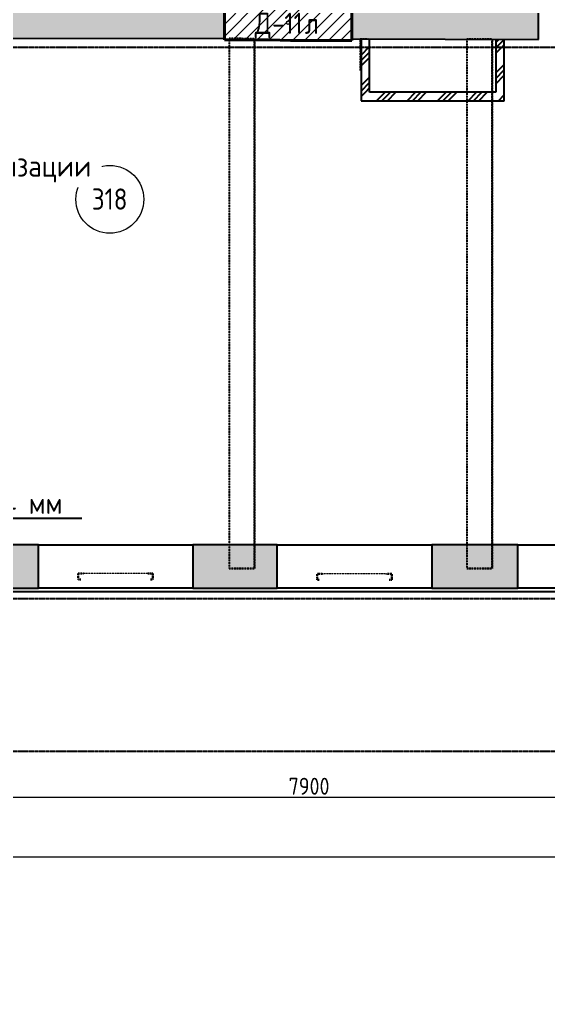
# Model space of a CAD drawing. Header units: millimetres. Extents: x -129048 to 476301, y -5853 to 215316.
# Drawn here: x 227229 to 233454, y -2583 to 9079 of the extents above; entities that cross this region are included whole.
import ezdxf
from ezdxf import colors
from ezdxf.entities.mleader import LeaderData, LeaderLine
from ezdxf.math import Vec2, Vec3

# ---------------------------------------------------------------- set-up
doc = ezdxf.new("R2010")
doc.units = ezdxf.units.MM
for name, pattern in [('ADSK_Линия сетки', [25, 20, -2.5, 0, -2.5]), ('ADSK_Сверху', [4.5, 3, -1.5]), ('ADSK_Снесено', [4.5, 3, -1.5])]:
    doc.linetypes.add(name, pattern=pattern)
for name, color, linetype, lineweight, true_color in [('_ Окна', 5, 'Continuous', 30, 0x0000ff), ('Стены внутренние', 5, 'Continuous', 18, 0x0000ff), ('Стены наружные', 1, 'ADSK_Снесено', 18, 0xff0000)]:
    doc.layers.add(name, color=color, linetype=linetype, lineweight=lineweight, true_color=true_color)
for name, color, linetype, lineweight in [('GAZLAITER', 1, 'Continuous', 40), ('Каркас', 7, 'Continuous', 18), ('Марки дверей', 7, 'Continuous', 20), ('Марки помещений', 7, 'Continuous', 20), ('Окна', 251, 'Continuous', 18), ('Стены', 7, 'Continuous', 18), ('Стены разрез', 7, 'Continuous', 40)]:
    doc.layers.add(name, color=color, linetype=linetype, lineweight=lineweight)
doc.styles.add('GOST Common_1', font='GOST Common_0.ttf', dxfattribs={"width": 0.9, "height": 200})
doc.styles.add('GOST Common_2', font='GOST Common_0.ttf', dxfattribs={"width": 0.9, "height": 250})
doc.styles.add('PIK', font='isocpeur.ttf', dxfattribs={"width": 0.9, "height": 250})
doc.dimstyles.new('ADSK_Основной_2_5_мм', dxfattribs={"dimscale": 304.8, "dimtxt": 251.428749, "dimasz": 0.463911, "dimexe": 0.492126, "dimexo": 0.492126, "dimgap": 0.098425, "dimtad": 1, "dimdec": 1, "dimrnd": 0.1, "dimdsep": 46, "dimtxsty": 'GOST Common_1', "dimblk1": 'OBLIQUE', "dimblk2": 'OBLIQUE', "dimsah": 1, "dimcen": 0.09, "dimdle": 0.492126, "dimazin": 2, "dimtfac": 1, "dimtdec": 4, "dimtix": 1, "dimtmove": 0, "dimatfit": 3, "dimfxl": 1, "dimtvp": 1, "dimtfill": 1, "dimtolj": 1, "dimtzin": 0, "dimlwd": 20, "dimlwe": 20, "dimarcsym": 2})
pattern_1 = [(45, (215977.25, 150), (-179.605, 179.605), []), (45, (216040.75, 150), (0, 359.2102), []), (45, (215913.75, 150), (0, 359.2102), [])]

# ---------------------------------------------------------------- blocks, each defined once
blk = doc.blocks.new('Витраж-тент со смещением вовне - 60мм 30 сдвиг-1466942-03 План 3-го этажа')
at = {"layer": '_ Окна', "color": 161, "linetype": 'ADSK_Сверху', "true_color": 0xaaaaff}
for p, q in [((-440, 25), (-440, -45)), ((-440, 25), (-410, 25)), ((-440, -45), (-440, 25)), ((440, 25), (410, 25)), ((440, -45), (440, 25)), ((440, -45), (440, 25)), ((-380, -45), (-440, -45)), ((-380, -35), (-380, -45)), ((380, -35), (380, -45)), ((380, -45), (440, -45))]:
    blk.add_line(p, q, dxfattribs=at)
at = {"layer": 'Окна', "color": 161, "linetype": 'ADSK_Сверху', "true_color": 0xaaaaff}
blk.add_line((-380, -45), (380, -45), dxfattribs=at)
blk = doc.blocks.new('Новые проёмы 3 этаж - Новые проёмы 3 этаж-1676495-03 План 3-го этажа')
at = {"layer": 'Стены'}
h = blk.add_hatch(dxfattribs=at)
h.set_pattern_fill('FP_4', color=256, style=0, pattern_type=2)
h.set_pattern_definition([(45, (0, 0), (-70.7107, 70.7107), [])])
h.paths.add_polyline_path([(15162, 8686), (15162, 9013), (15103, 9013), (15103, 9043), (15113, 9043), (15113, 9083), (15073, 9083), (15073, 9125), (13753, 9127), (13753, 9086), (13713, 9086), (13713, 9047), (13723, 9046), (13723, 9016), (13663, 9017), (13663, 8691), (14193, 8691), (14440, 8686)])
h.paths.add_polyline_path([(15163, 9083), (15162, 9125), (15113, 9125), (15113, 9083), (15162, 9083)])
h.paths.add_polyline_path([(13713, 9087), (13713, 9127), (13663, 9127), (13663, 9087), (13713, 9087)])
at = {"layer": 'Стены разрез'}
for p, q in [((13663, 9017), (13662, 8691)), ((15162, 8686), (15163, 9013)), ((13662, 8691), (14193, 8691)), ((14193, 8691), (14440, 8686)), ((14440, 8686), (15162, 8686))]:
    blk.add_line(p, q, dxfattribs=at)
blk = doc.blocks.new('ADSK_Марка_Помещение_ОдноЗначение - Номер-247393-03 План 3-го этажа')
at = {"layer": 'Марки помещений'}
blk.add_circle((0, 0), 4, dxfattribs=at)
blk = doc.blocks.new('_Oblique')
at = {"color": 0, "linetype": 'ByBlock', "lineweight": -2}
blk.add_line((-0.5, -0.5), (0.5, 0.5), dxfattribs=at)
blk = doc.blocks.new('*D2152')
at = {"color": 0, "lineweight": 20, "transparency": 16777216}
for p, q in [((226537, -85), (234737, -85)), ((226687, -135), (226687, -235)), ((234587, -135), (234587, -235))]:
    blk.add_line(p, q, dxfattribs=at)
at = {"layer": 'Defpoints', "color": 0, "transparency": 16777216}
for p in [(226687, 15), (234587, 15), (234587, -85)]:
    blk.add_point(p, dxfattribs=at)
at = {"color": 0, "lineweight": 20, "transparency": 16777216, "xscale": 141.4, "yscale": 141.4, "zscale": 141.4, "rotation": 180}
blk.add_blockref('_Oblique', (226687, -85), dxfattribs=at)
at = {"color": 0, "lineweight": 20, "transparency": 16777216, "xscale": 141.4, "yscale": 141.4, "zscale": 141.4}
blk.add_blockref('_Oblique', (234587, -85), dxfattribs=at)
at = {"color": 0, "lineweight": 25, "transparency": 16777216, "insert": (230637, 45), "char_height": 200, "width": 756.84, "attachment_point": 5, "style": 'GOST Common_1', "bg_fill": 3, "box_fill_scale": 1.1, "bg_fill_color": 256, "bg_fill_true_color": 13158600, "bg_fill_transparency": 0}
blk.add_mtext('\\A1;7900', dxfattribs=at)
blk = doc.blocks.new('*D2166')
at = {"color": 0, "lineweight": 20, "transparency": 16777216}
for p, q in [((209887, -785), (272037, -785)), ((210037, -835), (210037, -935)), ((271887, -835), (271887, -935))]:
    blk.add_line(p, q, dxfattribs=at)
at = {"layer": 'Defpoints', "color": 0, "transparency": 16777216}
for p in [(210037, -685), (271887, -685), (271887, -785)]:
    blk.add_point(p, dxfattribs=at)
at = {"color": 0, "lineweight": 20, "transparency": 16777216, "xscale": 141.4, "yscale": 141.4, "zscale": 141.4, "rotation": 180}
blk.add_blockref('_Oblique', (210037, -785), dxfattribs=at)
at = {"color": 0, "lineweight": 20, "transparency": 16777216, "xscale": 141.4, "yscale": 141.4, "zscale": 141.4}
blk.add_blockref('_Oblique', (271887, -785), dxfattribs=at)
at = {"color": 0, "lineweight": 25, "transparency": 16777216, "insert": (240962, -655), "char_height": 200, "width": 889.8, "attachment_point": 5, "style": 'GOST Common_1', "bg_fill": 3, "box_fill_scale": 1.1, "bg_fill_color": 256, "bg_fill_true_color": 13158600, "bg_fill_transparency": 0}
blk.add_mtext('\\A1;61850', dxfattribs=at)
blk = doc.blocks.new('ADSK_Марка_Дверь - Типоразмер_ADSK_Марка-58376-03 План 3-го этажа')
at = {"layer": 'Марки дверей', "lineweight": 9}
blk.add_circle((0, 0), 0.2, dxfattribs=at)

msp = doc.modelspace()

# ---------------------------------------------------------------- hatches: boundary and pattern name
at = {"layer": 'Стены внутренние', "lineweight": 25, "true_color": 0x636466}
h = msp.add_hatch(color=251, dxfattribs=at)
h.paths.add_polyline_path([(258100.31958, 8781.41711), (258097.49102, 9161.42592), (251920.51599, 9177.7535), (251919.51154, 8797.75483), (258042.55858, 8781.56979)])
h.paths.add_polyline_path([(250419.51678, 8801.71976), (250420.3362, 9181.71844), (243349.51668, 9200.40921), (243348.51223, 8820.41054), (249544.59255, 8804.03245)])
h.paths.add_polyline_path([(241848.51747, 8824.37547), (241849.33689, 9204.37414), (234840.12747, 9222.90206), (234840.12747, 8842.90073), (241580.63653, 8825.08356)])
h.paths.add_polyline_path([(233339.12826, 8846.86832), (233339.94768, 9226.86699), (231140.59406, 9232.68103), (231139.58961, 8852.68236), (232774.02347, 8848.36206)])
h.paths.add_polyline_path([(229639.59485, 8856.64729), (229640.41427, 9236.64596), (224110.2776, 9251.26425), (224111.02308, 8871.26096), (227566.26747, 8862.12771)])
h = msp.add_hatch(dxfattribs=at)
h.set_pattern_fill('FP_1', color=251, style=0, pattern_type=2)
h.set_pattern_definition(pattern_1)
h.paths.add_polyline_path([(231350.64531, 8225.02642), (231350.64531, 8852.12448), (231250.64531, 8852.38881), (231250.64531, 8225.02642)])
h = msp.add_hatch(dxfattribs=at)
h.set_pattern_fill('FP_1', color=251, style=0, pattern_type=2)
h.set_pattern_definition(pattern_1)
h.paths.add_polyline_path([(232936.44776, 8125.02642), (232936.44776, 8847.93273), (232836.44776, 8847.93273), (232836.44776, 8125.02642)])
h = msp.add_hatch(dxfattribs=at)
h.set_pattern_fill('FP_1', color=251, style=0, pattern_type=2)
h.set_pattern_definition(pattern_1)
h.paths.add_polyline_path([(232836.44776, 8125.02642), (232836.44776, 8225.02642), (231250.64531, 8225.02642), (231250.64531, 8125.02642), (232557.49522, 8125.02642)])
at = {"layer": 'Стены наружные', "linetype": 'Continuous', "lineweight": 25, "true_color": 0x636466}
h = msp.add_hatch(color=251, dxfattribs=at)
h.paths.add_polyline_path([(257441.35445, 2379.50427), (258524.186, 2379.50427), (258524.186, 2889.50427), (257441.35445, 2889.50427), (257441.35445, 2682.85569)])
h.paths.add_polyline_path([(255595.00558, 2379.50427), (255621.35445, 2379.50427), (255621.35445, 2889.50427), (254574.41538, 2889.50427), (254574.41538, 2379.50427)])
h.paths.add_polyline_path([(251855.0874, 2379.50427), (252754.41538, 2379.50427), (252754.41538, 2889.50427), (251855.0874, 2889.50427), (251855.0874, 2682.85569)])
h.paths.add_polyline_path([(249742.9939, 2379.50427), (250035.0874, 2379.50427), (250035.0874, 2889.50427), (249034.4899, 2889.50427), (249034.4899, 2379.50427)])
h.paths.add_polyline_path([(246252.09288, 2379.50427), (247214.4899, 2379.50427), (247214.4899, 2889.50427), (246184.43806, 2889.50427), (246184.43806, 2379.50427)])
h.paths.add_polyline_path([(243916.3647, 2379.50427), (244364.43806, 2379.50427), (244364.43806, 2889.50427), (243340.29693, 2889.50427), (243340.29693, 2379.50427)])
h.paths.add_polyline_path([(241520.29693, 2379.50427), (241520.29693, 2889.50427), (240560.30672, 2889.50427), (240560.30672, 2379.50427)])
h.paths.add_polyline_path([(238740.30672, 2379.50427), (238740.30672, 2889.50427), (237732.02874, 2889.50427), (237732.02874, 2379.50427)])
h.paths.add_polyline_path([(235912.02874, 2379.50427), (235912.02874, 2889.50427), (234918.25319, 2889.50427), (234918.25319, 2379.50427)])
h.paths.add_polyline_path([(233098.25319, 2379.50427), (233098.25319, 2889.50427), (232081.46836, 2889.50427), (232081.46836, 2379.50427), (232585.33884, 2379.50427)])
h.paths.add_polyline_path([(230261.46836, 2379.50427), (230261.46836, 2889.50427), (229268.43842, 2889.50427), (229268.43842, 2379.50427), (229901.99565, 2379.50427)])
h.paths.add_polyline_path([(224250.2517, 2379.50427), (224642.53397, 2379.50427), (224642.53397, 2889.50427), (224250.2517, 2889.50427), (224250.2517, 2657.85807)])
h.paths.add_polyline_path([(227448.43842, 2379.50427), (227448.43842, 2889.50427), (226462.53397, 2889.50427), (226462.53397, 2379.50427)])

# ---------------------------------------------------------------- linework, layer by layer
at = {"linetype": 'ADSK_Линия сетки', "lineweight": 25}
for p, q in [((204891.02955, 8756.78828), (273118.97256, 8756.78828)), ((204891.02955, 2256.78828), (273118.97256, 2256.78828)), ((204891.02955, 456.78828), (273118.97256, 456.78828))]:
    msp.add_line(p, q, dxfattribs=at)
at = {"layer": 'Каркас', "color": 251, "linetype": 'ADSK_Сверху', "lineweight": 25, "true_color": 0x636466}
for p, q in [((229995.73207, 8855.70592), (229695.73207, 8856.4989)), ((229695.73207, 8856.4989), (229695.73207, 2609.72506)), ((229695.73207, 8856.4989), (229695.73207, 2609.72506)), ((229695.73207, 8856.4989), (229995.73207, 8855.70592)), ((229995.73207, 2609.72506), (229995.73207, 8855.70592)), ((229995.73207, 8855.70592), (229995.73207, 2609.72506)), ((232795.73207, 8848.30468), (232495.73207, 8849.09767)), ((232495.73207, 8849.09767), (232495.73207, 2609.72506)), ((232495.73207, 8849.09767), (232495.73207, 2609.72506)), ((232495.73207, 8849.09767), (232795.73207, 8848.30468)), ((232795.73207, 2609.72506), (232795.73207, 8848.30468)), ((232795.73207, 8848.30468), (232795.73207, 2609.72506)), ((229995.73207, 2609.72506), (229695.73207, 2609.72506)), ((229695.73207, 2609.72506), (229995.73207, 2609.72506)), ((232795.73207, 2609.72506), (232495.73207, 2609.72506)), ((232495.73207, 2609.72506), (232795.73207, 2609.72506))]:
    msp.add_line(p, q, dxfattribs=at)
at = {"layer": 'Стены внутренние', "color": 251, "lineweight": 25, "true_color": 0x636466}
for p, q in [((229639.59485, 8856.64729), (229640.41427, 9166.64621)), ((231140.40903, 9162.68128), (231139.58961, 8852.68236)), ((233339.12826, 8846.86832), (233339.94768, 9156.86724)), ((225356.51366, 8867.96875), (229639.59485, 8856.64729)), ((231139.58961, 8852.68236), (233339.12826, 8846.86832)), ((231250.64531, 8852.38881), (231250.64531, 8125.02642)), ((231350.64531, 8225.02642), (231350.64531, 8852.12448)), ((232836.44776, 8848.19706), (232836.44776, 8225.02642)), ((232936.44776, 8125.02642), (232936.44776, 8847.93273)), ((232836.44776, 8225.02642), (231350.64531, 8225.02642)), ((231250.64531, 8125.02642), (232936.44776, 8125.02642))]:
    msp.add_line(p, q, dxfattribs=at)
at = {"layer": 'Стены внутренние', "color": 251, "linetype": 'ADSK_Сверху', "lineweight": 25, "true_color": 0x636466}
for p, q in [((231238.64531, 8852.42052), (231238.64531, 8481.19345)), ((231238.64531, 8852.42052), (231350.64531, 8852.12448)), ((231350.64531, 8481.19345), (231350.64531, 8852.12448))]:
    msp.add_line(p, q, dxfattribs=at)
at = {"layer": 'Стены наружные', "color": 251, "linetype": 'Continuous', "lineweight": 25, "true_color": 0x636466}
for p, q in [((227448.43842, 2889.50427), (226462.53397, 2889.50427)), ((227448.43842, 2379.50427), (227448.43842, 2889.50427)), ((227448.43842, 2889.50427), (229268.43842, 2889.50427)), ((230261.46836, 2889.50427), (229268.43842, 2889.50427)), ((229268.43842, 2889.50427), (229268.43842, 2379.50427)), ((230261.46836, 2379.50427), (230261.46836, 2889.50427)), ((230261.46836, 2889.50427), (232081.46836, 2889.50427)), ((233098.25319, 2889.50427), (232081.46836, 2889.50427)), ((232081.46836, 2889.50427), (232081.46836, 2379.50427)), ((233098.25319, 2379.50427), (233098.25319, 2889.50427)), ((233098.25319, 2889.50427), (234918.25319, 2889.50427)), ((226462.53397, 2379.50427), (227448.43842, 2379.50427)), ((229268.43842, 2379.50427), (227448.43842, 2379.50427)), ((229268.43842, 2379.50427), (230261.46836, 2379.50427)), ((232081.46836, 2379.50427), (230261.46836, 2379.50427)), ((232081.46836, 2379.50427), (233098.25319, 2379.50427)), ((234918.25319, 2379.50427), (233098.25319, 2379.50427))]:
    msp.add_line(p, q, dxfattribs=at)

# ---------------------------------------------------------------- block references
at = {"layer": '_ Окна', "color": 251, "linetype": 'ADSK_Сверху', "lineweight": 25, "true_color": 0x636466, "rotation": 180}
for p in [(228358.43842, 2508.5256), (231171.46836, 2504.88052)]:
    msp.add_blockref('Витраж-тент со смещением вовне - 60мм 30 сдвиг-1466942-03 План 3-го этажа', p, dxfattribs=at)
at = {"layer": 'Марки дверей', "color": 251, "lineweight": 25, "true_color": 0x636466, "xscale": 99.99999999999993, "yscale": 99.99999999999993, "zscale": 99.99999999999993}
msp.add_blockref('ADSK_Марка_Дверь - Типоразмер_ADSK_Марка-58376-03 План 3-го этажа', (230390.09445, 9044.66416), dxfattribs=at)
at = {"layer": 'Марки помещений', "color": 251, "lineweight": 25, "true_color": 0x636466, "xscale": 99.99999999999993, "yscale": 99.99999999999993, "zscale": 99.99999999999993}
msp.add_blockref('ADSK_Марка_Помещение_ОдноЗначение - Номер-247393-03 План 3-го этажа', (228289.89154, 6962.93468), dxfattribs=at)
at = {"layer": 'Стены', "color": 251, "lineweight": 25, "true_color": 0x636466}
msp.add_blockref('Новые проёмы 3 этаж - Новые проёмы 3 этаж-1676495-03 План 3-го этажа', (215977.2543, 150), dxfattribs=at)

# ---------------------------------------------------------------- texts
at = {"layer": 'Марки дверей', "color": 251, "lineweight": 25, "true_color": 0x636466, "char_height": 250, "attachment_point": 1, "style": 'GOST Common_2'}
for s, insert, width in [('\\fGOST Common|b0|i0|c204|p34|;\\W.9;Д', (229997.96518, 9161.67725), 245.316375), ('-11', (230200.37143, 9161.67725), 468.9871875), ('\\fGOST Common|b0|i0|c204|p34|;\\W.9;л', (230587.32455, 9161.67725), 194.8100625)]:
    msp.add_mtext(s, dxfattribs=dict(at, insert=insert, width=width))
at = {"layer": 'Марки помещений', "color": 251, "lineweight": 25, "true_color": 0x636466, "insert": (228077.48429, 7090.65975), "char_height": 250, "width": 526.7086875, "attachment_point": 1, "style": 'GOST Common_2'}
msp.add_mtext('318', dxfattribs=at)

# ---------------------------------------------------------------- dimensions: what is measured, and where the dimension line sits
at = {"lineweight": 25}
for base, p1, p2, override, picture, middle in [((234587.16465, -84.55356), (226687.16465, 15.43133), (234587.16465, 15.43133), {"dimpost": '<>', "dimfxl": 7900}, '*D2152', (230637.16465, 45.44644)), ((271887.16465, -784.55356), (210037.16465, -684.56867), (271887.16465, -684.56867), {"dimpost": '<>', "dimfxl": 61850}, '*D2166', (240962.16465, -654.55356))]:
    dim = msp.add_linear_dim(base=base, p1=p1, p2=p2, dimstyle='ADSK_Основной_2_5_мм', override=override, dxfattribs=at)
    dim.commit()
    dim.dimension.update_dxf_attribs({"geometry": picture, "text_midpoint": middle})

# ---------------------------------------------------------------- next in the draw order: linework, layer by layer
at = {"color": 251, "lineweight": 25, "true_color": 0x636466}
msp.add_lwpolyline([(262010.4664, 21084.05859), (262010.4664, 43909.20652), (272009.87193, 43909.20652), (272191.20351, 8682.30207), (265910.655, 8682.30207), (265910.655, 300.23165), (258014.186, 300.23165), (258014.186, 2256.78828), (247213.22785, 2336.47811), (247313.64977, 2335.73719), (247313.64977, -2582.56685), (234949.89798, -2582.56685), (234949.89798, 2336.47811), (224250.2517, 2336.47811), (224250.2517, 422.0206), (216267.75299, 456.78828), (216267.75299, 8679.25245)], dxfattribs=at)

# ---------------------------------------------------------------- next in the draw order: leaders
at = {"layer": 'GAZLAITER', "color": 18, "lineweight": 25, "ltscale": 10, "true_color": 0x000000}
ml = msp.add_multileader_mtext('Standard', dxfattribs=at)
ml.set_content('{\\C256;\\c0;В стояк канализации}', color=1, style='PIK')
ml.set_leader_properties()
ml.build(insert=Vec2(0, 0))
ml.multileader.update_dxf_attribs({"text_right_attachment_type": 6, "dogleg_length": 0.36, "arrow_head_size": 0.18})
ctx = ml.context
ctx.base_point, ctx.char_height, ctx.arrow_head_size, ctx.landing_gap_size, ctx.plane_origin = Vec3(225043.84613, 7336.3828), 250, 0.18, 0.09, Vec3(224406.08244, 7774.52059)
ctx.right_attachment, ctx.text_align_type = 6, 2
notes = []
notes.append((ctx, [(0, (1, 1, 0), (225043.48613, 7336.3828), (1, 0), 0.36, [(0, [(224406.08244, 7774.52059)], 0, [])])]))
ctx.mtext.insert, ctx.mtext.alignment, ctx.mtext.flow_direction = Vec3(228070.18613, 7480.1328), 3, 5
ctx.mtext.has_bg_fill, ctx.mtext.bg_color, ctx.mtext.bg_scale_factor, ctx.mtext.bg_transparency, ctx.mtext.use_window_bg_color = 1, -1027028792, 1.5, 0, 1
ml = msp.add_multileader_mtext('Standard', dxfattribs=at)
ml.set_content('12,7х1,14 мм', color=250, style='PIK')
ml.set_leader_properties()
ml.build(insert=Vec2(0, 0))
ml.multileader.update_dxf_attribs({"text_left_attachment_type": 6, "text_right_attachment_type": 6, "dogleg_length": 0.36, "arrow_head_size": 0.18})
ctx = ml.context
ctx.base_point, ctx.char_height, ctx.arrow_head_size, ctx.landing_gap_size, ctx.plane_origin = Vec3(226094.16412, 3205.36549), 250, 0.18, 0.09, Vec3(222281.96895, 743.0852)
ctx.left_attachment, ctx.right_attachment = 6, 6
notes.append((ctx, [(1, (1, 1, 0), (226093.80412, 3205.36549), (1, 0), 0.36, [(0, [(223535.27633, 3317.60092)], 0, [])])]))
ctx.mtext.insert, ctx.mtext.flow_direction = Vec3(226094.25412, 3505.36549), 5
ctx.mtext.has_bg_fill, ctx.mtext.bg_color, ctx.mtext.bg_scale_factor, ctx.mtext.bg_transparency, ctx.mtext.use_window_bg_color = 1, -1027028792, 1.5, 0, 1
for ctx, leaders in notes:
    for number, flags, end, landing, length, lines in leaders:
        leader = LeaderData()
        leader.index, (leader.has_last_leader_line, leader.has_dogleg_vector, leader.attachment_direction) = number, flags
        leader.last_leader_point, leader.dogleg_vector, leader.dogleg_length = Vec3(end), Vec3(landing), length
        for number, points, colour, breaks in lines:
            line = LeaderLine()
            line.index, line.vertices, line.color, line.breaks = number, Vec3.list(points), colors.encode_raw_color(colour), breaks
            leader.lines.append(line)
        ctx.leaders.append(leader)

doc.saveas('drawing.dxf')
